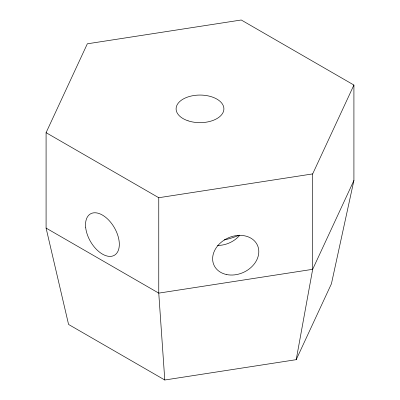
<?xml version="1.0" encoding="UTF-8"?>
<svg xmlns="http://www.w3.org/2000/svg" width="400" height="400" viewBox="0 0 400 400"><rect width="100%" height="100%" fill="white"/><g stroke="black" fill="none" stroke-linecap="round" stroke-linejoin="round"><path stroke-width="0.6" d="M296.21 359.67L312.67 269.32L312.67 173.91L353.915 85.05L241.24 20L87.33 43.81L46.085 132.67L46.085 228.08L68.575 324.455L164.785 380L296.21 359.67L331.425 283.79L353.915 180.46L353.915 85.05M353.915 180.46L312.67 269.32L158.76 293.13L46.085 228.08M46.085 132.67L158.76 197.72L312.67 173.91M164.785 380L158.76 293.13L158.76 197.72M239.735 235.3A23.9 18.85 -24.9 0 1 217.49 245.425M239.35 235.145A66.395 38.33 0 0 1 224.26 239.95M188.05 120.81A23.9 13.8 0 0 0 223.9 108.86A23.9 13.8 0 0 0 188.05 96.91A23.9 13.8 0 0 0 188.05 120.81M85.64 227.205A23.9 13.8 60 0 0 112.545 256.055A23.9 13.8 60 0 0 109.08 220.49A23.9 13.8 60 0 0 85.64 227.205M226.62 274.55A23.9 18.85 -24.9 0 0 258.64 249.35A23.9 18.85 -24.9 0 0 221.885 241.72A23.9 18.85 -24.9 0 0 226.62 274.55"/></g></svg>
